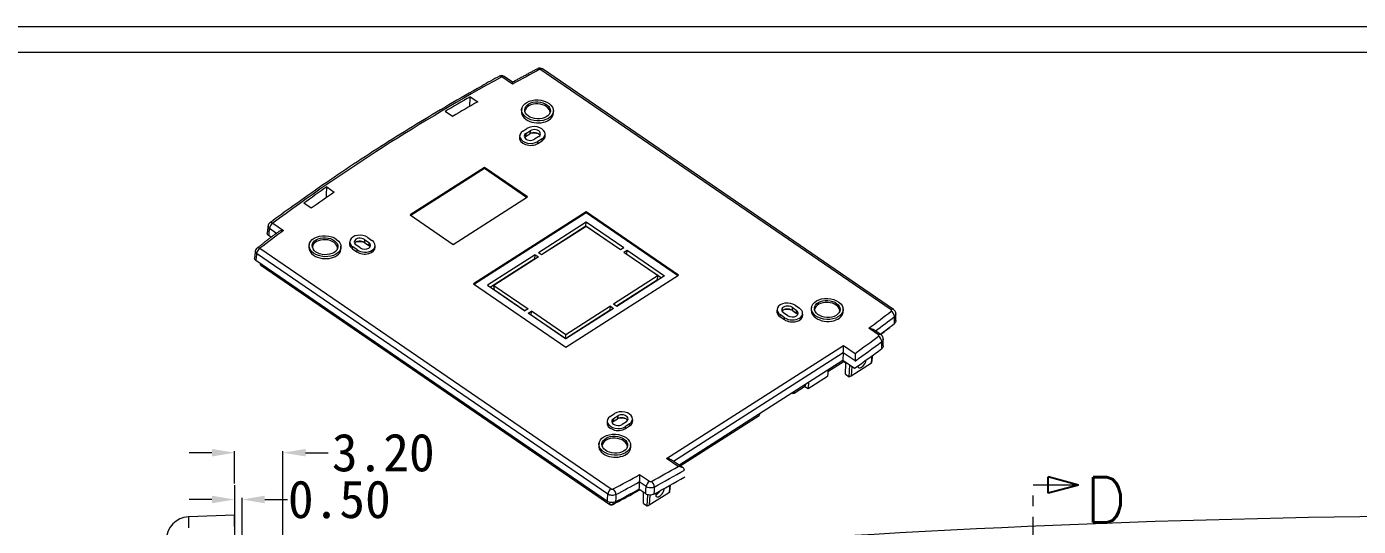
# Model space of a CAD drawing. Extents: x 28 to 864, y 245 to 592.
# Drawn here: x 688 to 776.2, y 558.8 to 591.8 of the extents above; entities that cross this region are included whole.
import ezdxf

# ---------------------------------------------------------------- set-up
doc = ezdxf.new("R2010")
doc.units = 0
doc.header["$MEASUREMENT"] = 0
doc.linetypes.add('PHANTOM', pattern=[2.5, 1.25, -0.25, 0.25, -0.25, 0.25, -0.25])
for name, color, linetype in [('10', 7, 'Continuous'), ('20', 7, 'Continuous'), ('TOP', 7, 'Continuous')]:
    doc.layers.add(name, color=color, linetype=linetype)
doc.styles.add('blockfont', font='simplex.shx', dxfattribs={"bigfont": 'bigfont'})
doc.dimstyles.new('2', dxfattribs={"dimtxt": 2.5, "dimasz": 1.5, "dimexe": 0.1, "dimexo": 0.1, "dimgap": 0.1, "dimtad": 0, "dimzin": 0, "dimdsep": 46, "dimtxsty": 'Standard', "dimcen": 0, "dimclrd": 4, "dimclre": 4, "dimclrt": 3, "dimadec": 1, "dimazin": 0, "dimtfac": 1, "dimtofl": 0, "dimtmove": 0, "dimatfit": 3, "dimfxl": 0.18, "dimtolj": 1, "dimtzin": 0, "dimlwd": 9, "dimlwe": 9, "dimarcsym": 0})

# ---------------------------------------------------------------- blocks, each defined once
blk = doc.blocks.new('ASSORTED_DRAFT7')
at = {"color": 13}
for p, q in [((709.585, 253.711, 709.585), (707.585, 254.247)), ((707.585, 253.175), (707.585, 254.247)), ((709.585, 253.711, 709.585), (707.585, 253.175))]:
    blk.add_line(p, q, dxfattribs=at)
blk = doc.blocks.new('*D119')
at = {"color": 4, "linetype": 'Continuous', "lineweight": 9}
for p, q in [((701.788, 561.409), (701.788, 560.453)), ((700.288, 560.553), (698.788, 560.553)), ((702.288, 557.506), (702.288, 560.653)), ((703.788, 560.553), (705.288, 560.553))]:
    blk.add_line(p, q, dxfattribs=at)
for points in [[(700.288, 560.803), (700.288, 560.303), (701.788, 560.553)], [(703.788, 560.803), (703.788, 560.303), (702.288, 560.553)]]:
    blk.add_solid(points, dxfattribs=at)
at = {"layer": 'Defpoints', "color": 0, "linetype": 'Continuous', "lineweight": 9}
for p in [(701.788, 561.509), (702.288, 560.553), (702.288, 557.406)]:
    blk.add_point(p, dxfattribs=at)
at = {"color": 3, "linetype": 'Continuous', "lineweight": 9, "insert": (708.722, 560.553), "char_height": 2.5, "attachment_point": 5}
blk.add_mtext('\\A1;0.50', dxfattribs=at)
blk = doc.blocks.new('*D120')
at = {"color": 4, "linetype": 'Continuous', "lineweight": 9}
for p, q in [((700.288, 563.646), (698.788, 563.646)), ((701.788, 561.609), (701.788, 563.746)), ((704.988, 556.241), (704.988, 563.746)), ((706.488, 563.646), (707.988, 563.646))]:
    blk.add_line(p, q, dxfattribs=at)
for points in [[(700.288, 563.896), (700.288, 563.396), (701.788, 563.646)], [(706.488, 563.896), (706.488, 563.396), (704.988, 563.646)]]:
    blk.add_solid(points, dxfattribs=at)
at = {"layer": 'Defpoints', "color": 0, "linetype": 'Continuous', "lineweight": 9}
for p in [(704.988, 563.646), (701.788, 561.509), (704.988, 556.141)]:
    blk.add_point(p, dxfattribs=at)
at = {"color": 3, "linetype": 'Continuous', "lineweight": 9, "insert": (711.63, 563.646), "char_height": 2.5, "attachment_point": 5}
blk.add_mtext('\\A1;3.20', dxfattribs=at)
blk = doc.blocks.new('*D126')
at = {"color": 4, "linetype": 'Continuous', "lineweight": 9}
for p, q in [((708.388, 381.44), (710.436, 381.511)), ((701.788, 374.163), (701.788, 372.556))]:
    blk.add_line(p, q, dxfattribs=at)
for start, end in [(348.63045, 351.93905), (280.06095, 283.36955)]:
    blk.add_arc((701.788, 381.209), 8.553, start, end, dxfattribs=at)
for points in [[(710.007, 380.023), (710.507, 379.996), (710.336, 381.508)], [(703.304, 372.538), (703.261, 373.036), (701.788, 372.656)]]:
    blk.add_solid(points, dxfattribs=at)
at = {"layer": 'Defpoints', "color": 0, "linetype": 'Continuous', "lineweight": 9}
for p in [(701.788, 561.509), (704.288, 381.296), (708.288, 381.436), (701.788, 374.263), (706.151, 373.852)]:
    blk.add_point(p, dxfattribs=at)
at = {"color": 3, "linetype": 'Continuous', "lineweight": 9, "insert": (707.941, 375.267), "char_height": 2.5, "attachment_point": 5, "rotation": 46}
blk.add_mtext('\\A1;92.0°', dxfattribs=at)

msp = doc.modelspace()

# ---------------------------------------------------------------- linework, layer by layer
at = {"color": 7, "linetype": 'Continuous', "lineweight": 9}
for p, q in [((510.898, 591.82), (864.276, 591.82)), ((512.581, 590.138), (862.593, 590.138))]:
    msp.add_line(p, q, dxfattribs=at)
at = {"layer": '10', "color": 1, "linetype": 'PHANTOM', "lineweight": 9, "ltscale": 10}
msp.add_line((701.788, 561.509), (701.788, 374.263), dxfattribs=at)
at = {"layer": '20', "color": 7, "linetype": 'Continuous', "lineweight": 9}
for p, q in [((745.236, 573.093), (722, 589.002)), ((745.394, 573.115), (722.158, 589.025)), ((720.178, 588.017), (719.466, 588.505)), ((720.186, 588.143), (719.624, 588.527)), ((717.385, 587.187), (717.877, 586.85)), ((716.217, 585.883), (715.725, 586.22)), ((720.793, 586.391), (720.773, 586.272)), ((722.891, 586.16), (722.884, 586.28)), ((720.659, 584.637), (720.639, 584.519)), ((720.857, 584.905), (721.138, 585.085)), ((721.07, 584.759), (721.049, 584.561)), ((721.049, 584.561), (721.33, 584.74)), ((721.07, 584.759), (721.351, 584.939)), ((721.351, 584.939), (721.33, 584.74)), ((721.92, 584.55), (721.638, 584.37)), ((722.133, 584.404), (721.851, 584.225)), ((721.855, 584.098), (722.136, 584.277)), ((722.136, 584.277), (722.133, 584.404)), ((722.342, 584.623), (722.334, 584.743)), ((721.855, 584.098), (721.851, 584.225)), ((718.325, 582.514), (713.405, 579.371)), ((718.325, 582.514), (718.321, 582.439)), ((721.166, 580.569), (718.325, 582.514)), ((718.321, 582.439), (713.459, 579.334)), ((721.107, 580.532), (718.321, 582.439)), ((707.895, 581.219), (708.387, 580.882)), ((706.868, 579.818), (706.376, 580.155)), ((716.245, 577.426), (721.166, 580.569)), ((713.405, 579.371), (716.245, 577.426)), ((725.059, 579.578), (717.607, 574.819)), ((725.055, 579.503), (717.662, 574.782)), ((725.059, 579.578), (725.055, 579.503)), ((731.107, 575.359), (725.055, 579.503)), ((731.166, 575.397), (725.059, 579.578)), ((704.562, 578.15), (704.09, 578.474)), ((704.312, 578.825), (705.024, 578.338)), ((725.059, 578.896), (721.896, 576.875)), ((725.043, 578.628), (722.09, 576.742)), ((725.062, 578.615), (722.109, 576.729)), ((725.043, 578.628), (725.059, 578.896)), ((727.335, 577.06), (725.043, 578.628)), ((727.545, 577.194), (725.059, 578.896)), ((727.334, 577.059), (725.062, 578.615)), ((704.218, 577.892), (704.037, 578.016)), ((706.734, 577.411), (706.714, 577.292)), ((708.832, 577.18), (708.825, 577.3)), ((709.411, 577.64), (709.39, 577.522)), ((709.597, 577.128), (709.614, 577.254)), ((709.898, 577.059), (709.614, 577.254)), ((710.109, 577.194), (709.824, 577.388)), ((710.387, 577.748), (710.386, 577.548)), ((710.386, 577.548), (710.67, 577.354)), ((710.387, 577.748), (710.671, 577.553)), ((710.598, 577.882), (710.882, 577.688)), ((710.671, 577.553), (710.67, 577.354)), ((711.096, 577.252), (711.089, 577.372)), ((726.46, 560.43), (703.197, 576.359)), ((726.486, 560.906), (703.25, 576.816)), ((703.472, 577.168), (726.708, 561.258)), ((709.597, 577.128), (709.881, 576.933)), ((709.881, 576.933), (709.898, 577.059)), ((721.685, 576.74), (718.522, 574.72)), ((721.669, 576.473), (718.716, 574.587)), ((721.898, 576.595), (718.946, 574.709)), ((721.669, 576.473), (721.685, 576.74)), ((721.669, 576.473), (721.688, 576.46)), ((721.685, 576.74), (721.898, 576.595)), ((722.109, 576.729), (721.896, 576.875)), ((727.545, 577.194), (727.334, 577.059)), ((727.547, 576.913), (727.758, 577.048)), ((727.547, 576.913), (729.819, 575.357)), ((727.741, 576.78), (727.742, 576.781)), ((727.742, 576.781), (727.758, 577.048)), ((727.742, 576.781), (730.033, 575.212)), ((727.758, 577.048), (730.243, 575.346)), ((703.518, 576.056), (726.627, 560.233)), ((717.607, 574.819), (723.715, 570.637)), ((718.522, 574.72), (721.007, 573.018)), ((718.946, 574.709), (721.218, 573.153)), ((718.979, 574.408), (718.946, 574.709)), ((723.715, 570.637), (731.166, 575.397)), ((729.819, 575.357), (726.867, 573.471)), ((729.754, 575.059), (727.061, 573.339)), ((730.243, 575.346), (727.08, 573.326)), ((729.754, 575.059), (729.819, 575.357)), ((718.979, 574.408), (721.008, 573.019)), ((721.218, 573.153), (721.007, 573.018)), ((721.22, 572.872), (721.431, 573.007)), ((723.706, 571.17), (721.22, 572.872)), ((721.415, 572.74), (721.431, 573.007)), ((723.704, 571.451), (721.431, 573.007)), ((726.64, 573.07), (723.688, 571.184)), ((726.656, 573.337), (723.704, 571.451)), ((726.869, 573.191), (723.706, 571.17)), ((726.64, 573.07), (726.656, 573.337)), ((726.64, 573.07), (726.659, 573.057)), ((726.656, 573.337), (726.869, 573.191)), ((727.08, 573.326), (726.867, 573.471)), ((737.701, 573.155), (737.681, 573.036)), ((738.399, 572.708), (738.115, 572.903)), ((738.677, 573.262), (738.961, 573.067)), ((738.677, 573.262), (738.677, 573.063)), ((738.677, 573.063), (738.961, 572.868)), ((738.888, 573.396), (739.172, 573.202)), ((738.961, 573.067), (738.961, 572.868)), ((739.387, 572.766), (739.379, 572.886)), ((739.967, 573.262), (739.946, 573.144)), ((742.065, 573.032), (742.058, 573.152)), ((723.688, 571.184), (721.415, 572.74)), ((721.415, 572.739), (721.415, 572.74)), ((737.888, 572.642), (737.904, 572.768)), ((737.888, 572.642), (738.172, 572.447)), ((738.188, 572.573), (737.904, 572.768)), ((738.172, 572.447), (738.188, 572.573)), ((723.688, 571.184), (723.704, 571.451)), ((744.395, 571.436), (743.749, 571.878)), ((744.552, 571.458), (744.057, 571.798)), ((730.366, 563.262), (742.08, 570.744)), ((742.071, 570.251), (730.834, 563.073)), ((742.071, 570.251), (742.047, 569.759)), ((742.852, 569.716), (742.071, 570.251)), ((742.08, 570.744), (742.85, 570.217)), ((731.193, 562.827), (742.047, 569.759)), ((741.051, 569.014), (742.13, 569.702)), ((742.047, 569.759), (742.822, 569.229)), ((742.227, 569.571), (742.081, 569.671)), ((742.212, 568.837), (742.227, 569.571)), ((742.456, 568.67), (742.5, 569.449)), ((742.601, 568.738), (743.934, 569.589)), ((742.636, 569.356), (742.601, 568.738)), ((743.934, 569.589), (743.991, 570.072)), ((743.96, 569.611), (744.017, 570.091)), ((739.745, 567.883), (741.025, 568.7)), ((741.061, 569.13), (741.025, 568.7)), ((742.212, 568.837), (742.456, 568.67)), ((742.456, 568.67), (742.456, 568.67)), ((738.737, 567.559), (738.672, 567.604)), ((738.737, 567.559), (738.814, 567.584)), ((738.814, 567.584), (739.578, 568.073)), ((738.814, 567.584), (738.822, 567.699)), ((739.521, 568.036), (739.745, 567.883)), ((739.578, 568.073), (739.585, 568.186)), ((739.768, 568.303), (739.745, 567.883)), ((726.455, 565.784), (726.435, 565.665)), ((726.653, 566.052), (726.934, 566.231)), ((726.866, 565.906), (726.845, 565.707)), ((726.845, 565.707), (727.126, 565.887)), ((726.866, 565.906), (727.148, 566.085)), ((727.148, 566.085), (727.126, 565.887)), ((728.138, 565.77), (728.13, 565.89)), ((731.276, 562.77), (736.508, 566.112)), ((736.516, 566.226), (736.508, 566.112)), ((727.716, 565.696), (727.434, 565.517)), ((727.929, 565.55), (727.647, 565.371)), ((727.651, 565.244), (727.647, 565.371)), ((727.651, 565.244), (727.932, 565.424)), ((727.932, 565.424), (727.929, 565.55)), ((725.908, 564.282), (725.887, 564.164)), ((728.006, 564.052), (727.999, 564.172)), ((731.136, 562.735), (730.366, 563.262)), ((731.464, 562.641), (730.688, 563.173)), ((729.018, 561.405), (728.571, 561.711)), ((728.595, 562.199), (729.241, 561.757)), ((730.563, 561.048), (730.617, 561.502)), ((730.59, 561.071), (730.643, 561.516)), ((728.31, 561.03), (728.607, 561.193)), ((728.31, 561.03), (728.315, 561.109)), ((728.993, 560.928), (728.546, 561.235)), ((728.841, 560.297), (728.856, 561.022)), ((729.086, 560.13), (729.127, 560.869)), ((729.231, 560.197), (730.563, 561.048)), ((729.267, 560.846), (729.231, 560.197)), ((728.841, 560.297), (729.086, 560.13)), ((729.086, 560.13), (729.086, 560.13)), ((701.788, 559.509), (698.736, 559.403)), ((698.736, 559.403), (698.736, 558.671)), ((701.788, 558.778), (701.788, 559.509))]:
    msp.add_line(p, q, dxfattribs=at)
at = {"layer": '20', "color": 1, "linetype": 'PHANTOM', "lineweight": 9, "ltscale": 2.80787}
msp.add_line((754.624, 541.854), (754.624, 561.509), dxfattribs=at)
at = {"layer": '20', "color": 1, "linetype": 'Continuous', "lineweight": 9}
msp.add_line((757.624, 561.509), (754.624, 561.509), dxfattribs=at)
at = {"layer": '20', "color": 7, "linetype": 'Continuous', "lineweight": 9}
for centre, radius, start, end in [((721.988, 588.778), 0.3, 55.59994, 117.99869), ((719.454, 588.28), 0.3, 55.59994, 118.83343), ((704.3, 578.6), 0.3, 126.52049, 173.36062), ((703.46, 576.943), 0.3, 127.46801, 173.39116), ((698.788, 557.904), 1.5, 92, 180), ((788.084, -206.366), 765.875, 85.948847, 94.051153)]:
    msp.add_arc(centre, radius, start, end, dxfattribs=at)
for centre, major_axis, ratio, start_param, end_param in [((820.166, 509.526), (-151.643, 8.008), 0.660652, 5.450851, 5.466706), ((721.988, 588.778), (0.141, -0.265), 0.50533, 2.269628, 3.141077), ((721.988, 588.778), (-0.169, -0.248), 0.50919, 3.14161, 4.016706), ((820.166, 509.526), (-152.641, 8.061), 0.660652, 5.467171, 5.608323), ((719.454, 588.28), (0.145, -0.263), 0.514322, 2.2622, 3.141067), ((719.454, 588.28), (-0.169, -0.248), 0.50919, 3.14161, 4.016706), ((820.166, 509.526), (152.474, -8.052), 0.660652, 2.344846, 2.359671), ((820.166, 509.526), (-151.783, 8.015), 0.660652, 5.486205, 5.501097), ((721.829, 586.162), (1.063, -0.056), 0.660652, 3.06443, 3.966951), ((721.829, 586.162), (0.835, -0.044), 0.660652, 0.031125, 3.110474), ((721.829, 586.162), (1.063, -0.056), 0.660652, 3.966951, 6.283185), ((721.829, 586.162), (1.063, -0.056), 0.660652, 0, 0.077168), ((721.635, 584.745), (0.699, -0.037), 0.660652, 5.537747, 8.67934), ((721.348, 584.445), (-0.713, 0.038), 0.660652, 6.20612, 8.67934), ((721.354, 584.565), (0.699, -0.037), 0.660652, 2.396154, 5.537747), ((721.354, 584.565), (0.399, -0.021), 0.660652, 2.396154, 5.537747), ((721.343, 584.359), (0.414, -0.022), 0.660652, 2.396154, 2.706484), ((721.625, 584.539), (0.414, -0.022), 0.660652, 6.718348, 8.67934), ((721.635, 584.745), (0.399, -0.021), 0.660652, 5.537747, 8.67934), ((721.609, 584.25), (-0.799, 0.042), 0.660652, 4.369565, 5.055169), ((721.629, 584.625), (-0.713, 0.038), 0.660652, 2.396154, 3.218711), ((820.166, 509.526), (152.474, -8.052), 0.660652, 2.432638, 2.447463), ((820.166, 509.526), (-151.783, 8.015), 0.660652, 5.574397, 5.58929), ((820.166, 509.526), (-151.643, 8.008), 0.660652, 5.608789, 5.624643), ((704.3, 578.6), (0.298, -0.035), 0.65721, 3.141605, 4.007983), ((704.3, 578.6), (0.169, 0.248), 0.50919, 0.875113, 2.411003), ((704.3, 578.6), (0.179, -0.241), 0.586136, 2.188164, 3.141591), ((703.46, 576.943), (0.182, -0.238), 0.593712, 2.178408, 3.141581), ((707.77, 577.182), (-1.063, 0.056), 0.660652, 0, 0.825358), ((707.77, 577.182), (-1.063, 0.056), 0.660652, 6.206121, 6.283185), ((707.77, 577.182), (-0.835, 0.044), 0.660652, 3.172619, 6.252165), ((710.106, 577.568), (0.699, -0.037), 0.660652, 0.825358, 3.966951), ((710.099, 577.448), (-0.713, 0.038), 0.660652, 6.206071, 7.108543), ((710.106, 577.568), (0.399, -0.021), 0.660652, 0.825358, 3.966951), ((710.095, 577.362), (0.414, -0.022), 0.660652, 0.825358, 2.706437), ((710.08, 577.073), (-0.799, 0.042), 0.660652, 4.369615, 5.055219), ((710.383, 577.254), (-0.713, 0.038), 0.660652, 0.825358, 3.218664), ((710.39, 577.374), (0.699, -0.037), 0.660652, 3.966951, 7.108543), ((710.39, 577.374), (0.399, -0.021), 0.660652, 3.966951, 7.108543), ((710.379, 577.168), (0.414, -0.022), 0.660652, 6.718297, 7.108543), ((703.46, 576.943), (0.298, -0.035), 0.656952, 3.141592, 4.007632), ((703.46, 576.943), (0.169, 0.248), 0.50919, 0.875113, 2.411003), ((707.77, 577.182), (-1.063, 0.056), 0.660652, 0.825358, 3.218663), ((738.396, 573.082), (0.699, -0.037), 0.660652, 0.825358, 3.966951), ((738.39, 572.962), (-0.713, 0.038), 0.660652, 6.206071, 7.108543), ((738.396, 573.082), (0.399, -0.021), 0.660652, 0.825358, 3.966951), ((738.385, 572.877), (0.414, -0.022), 0.660652, 0.825358, 2.706437), ((738.37, 572.587), (-0.799, 0.042), 0.660652, 4.369615, 5.055219), ((738.68, 572.888), (0.699, -0.037), 0.660652, 3.966951, 7.108543), ((738.68, 572.888), (0.399, -0.021), 0.660652, 3.966951, 7.108543), ((738.669, 572.682), (0.414, -0.022), 0.660652, 6.718297, 7.108543), ((741.003, 573.034), (-1.063, 0.056), 0.660652, 0, 0.825358), ((741.003, 573.034), (-1.063, 0.056), 0.660652, 6.206121, 6.283185), ((741.003, 573.034), (-0.835, 0.044), 0.660652, 3.172619, 6.252165), ((741.003, 573.034), (-1.063, 0.056), 0.660652, 0.825358, 3.218663), ((628.607, 640.69), (-151.643, 8.008), 0.660652, 2.467196, 2.482447), ((745.224, 572.868), (-0.169, -0.248), 0.50919, 3.142015, 4.016706), ((745.231, 572.778), (-0.182, 0.238), 0.593434, 3.784477, 5.320366), ((738.674, 572.768), (-0.713, 0.038), 0.660652, 0.825358, 3.218664), ((628.595, 640.473), (151.942, -8.024), 0.660652, 5.611166, 5.624039), ((628.571, 640.015), (151.963, -8.025), 0.660652, 5.614515, 5.624168), ((628.551, 639.64), (-151.635, 8.008), 0.660652, 2.475846, 2.482159), ((628.607, 640.69), (-152.641, 8.061), 0.660652, 2.45069, 2.466121), ((744.383, 571.211), (-0.169, -0.248), 0.50919, 3.141943, 4.016706), ((744.388, 571.121), (-0.178, 0.241), 0.58585, 3.794227, 5.330116), ((742.068, 570.519), (0.006, 0.36), 0.029514, 3.870116, 5.388552), ((628.571, 640.015), (152.962, -8.078), 0.660652, 5.589999, 5.607844), ((628.595, 640.473), (152.941, -8.077), 0.660652, 5.590215, 5.607713), ((743.306, 569.603), (-0.234, -0.324), 0.485884, 5.778629, 7.170551), ((743.306, 569.603), (-0.234, -0.324), 0.485884, 0.887366, 2.444811), ((743.854, 569.562), (-0.106, -0.05), 0.126489, 2.360904, 3.062533), ((742.526, 568.715), (-0.103, -0.049), 0.135958, 0.754188, 2.323767), ((727.15, 565.711), (0.699, -0.037), 0.660652, 2.396154, 5.537747), ((727.15, 565.711), (0.399, -0.021), 0.660652, 2.396154, 5.537747), ((727.432, 565.891), (0.699, -0.037), 0.660652, 5.537747, 8.67934), ((727.421, 565.685), (0.414, -0.022), 0.660652, 6.718348, 8.67934), ((727.432, 565.891), (0.399, -0.021), 0.660652, 5.537747, 8.67934), ((727.405, 565.396), (-0.799, 0.042), 0.660652, 4.369565, 5.055169), ((727.425, 565.771), (-0.713, 0.038), 0.660652, 2.396154, 3.218711), ((727.144, 565.591), (-0.713, 0.038), 0.660652, 6.20612, 8.67934), ((727.14, 565.506), (0.414, -0.022), 0.660652, 2.396154, 2.706484), ((726.944, 564.054), (1.063, -0.056), 0.660652, 3.06443, 3.966951), ((726.944, 564.054), (0.835, -0.044), 0.660652, 0.031125, 3.110474), ((726.944, 564.054), (1.063, -0.056), 0.660652, 3.966951, 6.283185), ((726.944, 564.054), (1.063, -0.056), 0.660652, 0, 0.077168), ((730.355, 563.037), (-0.424, 0.007), 0.530728, 3.817774, 4.692869), ((628.607, 640.69), (-152.641, 8.061), 0.660652, 2.326188, 2.341619), ((628.595, 640.473), (152.941, -8.077), 0.660652, 5.467781, 5.485279), ((628.607, 640.69), (-151.643, 8.008), 0.660652, 2.309862, 2.325113), ((628.595, 640.473), (151.942, -8.024), 0.660652, 5.451455, 5.46487), ((729.229, 561.532), (0.169, 0.248), 0.50919, 0.875113, 2.411003), ((729.365, 561.525), (-0.145, 0.263), 0.514655, 3.867621, 5.403511), ((628.571, 640.015), (152.962, -8.078), 0.660652, 5.467651, 5.485495), ((726.696, 561.033), (0.169, 0.248), 0.50919, 0.875113, 2.411003), ((628.551, 639.64), (-151.635, 8.008), 0.660652, 2.31015, 2.323147), ((726.831, 561.026), (-0.141, 0.265), 0.505665, 3.87506, 5.410949), ((628.571, 640.015), (151.963, -8.025), 0.660652, 5.451326, 5.46474), ((729.936, 561.063), (-0.234, -0.324), 0.485884, 5.303857, 7.170551), ((729.745, 561.193), (0.226, 0.33), 0.50919, 3.74162, 4.85119), ((729.936, 561.063), (-0.234, -0.324), 0.485884, 0.887366, 2.586082), ((730.483, 561.022), (-0.106, -0.05), 0.126489, 2.360904, 3.062533), ((729.156, 560.174), (-0.103, -0.049), 0.135958, 0.754188, 2.323767)]:
    msp.add_ellipse(centre, major_axis=major_axis, ratio=ratio, start_param=start_param, end_param=end_param, dxfattribs=at)
for centre, major_axis in [((721.836, 586.282), (1.049, -0.055)), ((721.836, 586.282), (0.849, -0.045)), ((707.777, 577.302), (-1.049, 0.055)), ((707.777, 577.302), (-0.849, 0.045)), ((741.009, 573.154), (-1.049, 0.055)), ((741.009, 573.154), (-0.849, 0.045)), ((726.95, 564.174), (1.049, -0.055)), ((726.95, 564.174), (0.849, -0.045))]:
    msp.add_ellipse(centre, major_axis=major_axis, ratio=0.660652, dxfattribs=at)
for points, degree in [([(721.848, 589.042), (721.009, 588.597), (720.182, 588.143)], 2), ([(704.687, 578.244), (703.976, 577.717), (703.278, 577.181)], 2), ([(704.003, 578.635), (703.95, 578.174)], 1), ([(703.164, 576.977), (703.11, 576.516)], 1), ([(703.478, 576.166), (703.477, 576.123)], 1), ([(703.478, 576.123), (703.478, 576.099), (703.492, 576.074), (703.518, 576.056)], 3), ([(703.52, 576.137), (703.519, 576.11), (703.519, 576.083), (703.518, 576.056)], 3), ([(745.554, 572.823), (745.554, 572.761), (745.522, 572.7), (745.461, 572.652)], 3), ([(745.557, 572.364), (745.552, 572.824)], 1), ([(745.466, 572.195), (745.465, 572.347), (745.463, 572.5), (745.461, 572.652)], 3), ([(745.558, 572.364), (745.559, 572.302), (745.527, 572.241), (745.466, 572.195)], 3), ([(744.712, 571.167), (744.713, 571.104), (744.679, 571.041), (744.616, 570.993)], 3), ([(744.717, 570.706), (744.712, 571.167)], 1), ([(744.621, 570.535), (744.619, 570.687), (744.617, 570.84), (744.616, 570.993)], 3), ([(744.717, 570.706), (744.718, 570.643), (744.684, 570.581), (744.621, 570.535)], 3), ([(742.852, 569.712), (742.852, 569.713), (742.852, 569.715), (742.852, 569.716)], 3), ([(731.56, 562.503), (731.56, 562.502), (731.56, 562.5), (731.56, 562.499)], 3), ([(728.571, 561.711), (728.562, 561.552), (728.554, 561.393), (728.546, 561.235)], 3), ([(726.627, 560.233), (726.629, 560.275), (726.631, 560.317), (726.633, 560.359)], 3), ([(726.661, 560.215), (726.703, 560.199)], 1), ([(726.737, 560.197), (726.781, 560.209)], 1), ([(726.823, 560.352), (726.82, 560.309), (726.818, 560.266), (726.816, 560.223)], 3)]:
    msp.add_open_spline(points, degree=degree, dxfattribs=at)
for points, degree, knots in [([(719.31, 588.543), (718.92, 588.328), (717.796, 587.702), (715.959, 586.648), (713.817, 585.367), (711.715, 584.058), (709.653, 582.721), (707.632, 581.357), (705.789, 580.063), (704.63, 579.218), (704.122, 578.842)], 3, [0, 0, 0, 0, 0.07194, 0.20858, 0.345221, 0.481861, 0.618501, 0.75514, 0.891778, 1, 1, 1, 1]), ([(720.178, 588.017), (720.181, 588.077), (720.183, 588.122), (720.184, 588.138), (720.185, 588.147), (720.181, 588.141)], 3, [0, 0, 0, 0, 0.812134, 0.812134, 1, 1, 1, 1]), ([(717.352, 586.544), (717.356, 586.625), (717.36, 586.705), (717.365, 586.786), (717.371, 586.92), (717.378, 587.053), (717.385, 587.187)], 3, [0, 0, 0, 0, 0.376669, 0.376669, 0.376669, 1, 1, 1, 1]), ([(707.862, 580.514), (707.867, 580.615), (707.871, 580.716), (707.876, 580.817), (707.882, 580.951), (707.889, 581.085), (707.895, 581.219)], 3, [0, 0, 0, 0, 0.429428, 0.429428, 0.429428, 1, 1, 1, 1]), ([(704.037, 578.016), (704.013, 578.032), (703.993, 578.052), (703.978, 578.072), (703.964, 578.092), (703.954, 578.115), (703.95, 578.137), (703.948, 578.149), (703.947, 578.162), (703.949, 578.174)], 3, [0, 0, 0, 0, 0.390074, 0.390074, 0.390074, 0.780166, 0.780166, 0.780166, 1, 1, 1, 1]), ([(704.09, 578.474), (704.085, 578.431), (704.08, 578.389), (704.075, 578.347), (704.063, 578.236), (704.05, 578.126), (704.037, 578.016)], 3, [0, 0, 0, 0, 0.277681, 0.277681, 0.277681, 1, 1, 1, 1]), ([(705.024, 578.338), (704.933, 578.338), (704.84, 578.322), (704.733, 578.275), (704.708, 578.261), (704.687, 578.244)], 3, [0, 0, 0, 0, 0.753845, 0.753845, 1, 1, 1, 1]), ([(703.197, 576.359), (703.173, 576.375), (703.153, 576.394), (703.138, 576.414), (703.124, 576.435), (703.114, 576.457), (703.11, 576.479), (703.108, 576.491), (703.107, 576.504), (703.109, 576.516)], 3, [0, 0, 0, 0, 0.391315, 0.391315, 0.391315, 0.782646, 0.782646, 0.782646, 1, 1, 1, 1]), ([(703.25, 576.816), (703.245, 576.774), (703.24, 576.732), (703.235, 576.689), (703.222, 576.579), (703.21, 576.469), (703.197, 576.359)], 3, [0, 0, 0, 0, 0.277205, 0.277205, 0.277205, 1, 1, 1, 1]), ([(745.241, 573.002), (745.245, 573.005), (745.248, 573.008), (745.251, 573.011), (745.256, 573.016), (745.261, 573.023), (745.263, 573.03), (745.266, 573.037), (745.266, 573.045), (745.265, 573.052), (745.264, 573.06), (745.26, 573.067), (745.256, 573.074), (745.251, 573.081), (745.244, 573.087), (745.236, 573.093)], 3, [0, 0, 0, 0, 0.090384, 0.090384, 0.090384, 0.317692, 0.317692, 0.317692, 0.545043, 0.545043, 0.545043, 0.772526, 0.772526, 0.772526, 1, 1, 1, 1]), ([(745.547, 572.823), (745.55, 572.848), (745.549, 572.912), (745.504, 573.008), (745.445, 573.08), (745.403, 573.107), (745.392, 573.113)], 3, [0, 0, 0, 0, 0.211846, 0.560818, 0.894145, 1, 1, 1, 1]), ([(743.749, 571.878), (743.84, 571.878), (743.932, 571.861), (744.026, 571.817), (744.042, 571.807), (744.058, 571.797)], 3, [0, 0, 0, 0, 0.81429, 0.81429, 1, 1, 1, 1]), ([(744.399, 571.345), (744.403, 571.348), (744.407, 571.351), (744.41, 571.354), (744.415, 571.36), (744.419, 571.366), (744.422, 571.374), (744.424, 571.381), (744.425, 571.388), (744.424, 571.396), (744.422, 571.403), (744.419, 571.41), (744.414, 571.417), (744.409, 571.424), (744.403, 571.43), (744.395, 571.436)], 3, [0, 0, 0, 0, 0.100242, 0.100242, 0.100242, 0.325081, 0.325081, 0.325081, 0.549967, 0.549967, 0.549967, 0.774988, 0.774988, 0.774988, 1, 1, 1, 1]), ([(744.705, 571.167), (744.708, 571.19), (744.709, 571.253), (744.665, 571.348), (744.606, 571.421), (744.562, 571.449), (744.55, 571.456)], 3, [0, 0, 0, 0, 0.196992, 0.547901, 0.881467, 1, 1, 1, 1]), ([(742.85, 570.217), (742.85, 570.21), (742.85, 570.201), (742.851, 570.185), (742.851, 570.176), (742.852, 570.15), (742.853, 570.131), (742.854, 570.074), (742.855, 570.032), (742.856, 569.965), (742.856, 569.942), (742.856, 569.908), (742.856, 569.896), (742.856, 569.872), (742.856, 569.86), (742.855, 569.837), (742.855, 569.825), (742.855, 569.802), (742.855, 569.79), (742.854, 569.756), (742.853, 569.735), (742.852, 569.716)], 3, [0, 0, 0, 0, 0.0625, 0.0625, 0.125, 0.125, 0.25, 0.25, 0.5, 0.5, 0.625, 0.625, 0.6875, 0.6875, 0.75, 0.75, 0.8125, 0.8125, 0.875, 0.875, 1, 1, 1, 1]), ([(731.56, 562.503), (731.556, 562.575), (731.487, 562.636), (731.324, 562.712), (731.23, 562.731), (731.136, 562.735)], 3, [0, 0, 0, 0, 0.5, 0.5, 1, 1, 1, 1]), ([(728.595, 562.199), (728.595, 562.191), (728.594, 562.183), (728.593, 562.167), (728.593, 562.159), (728.592, 562.133), (728.591, 562.115), (728.589, 562.077), (728.588, 562.057), (728.586, 562.017), (728.585, 561.995), (728.583, 561.951), (728.582, 561.929), (728.58, 561.884), (728.578, 561.86), (728.577, 561.826), (728.576, 561.815), (728.575, 561.793), (728.574, 561.781), (728.573, 561.749), (728.572, 561.73), (728.571, 561.711)], 3, [0, 0, 0, 0, 0.0625, 0.0625, 0.125, 0.125, 0.25, 0.25, 0.375, 0.375, 0.5, 0.5, 0.625, 0.625, 0.75, 0.75, 0.8125, 0.8125, 0.875, 0.875, 1, 1, 1, 1]), ([(728.993, 560.928), (728.999, 561.042), (729.005, 561.156), (729.011, 561.27), (729.014, 561.315), (729.016, 561.36), (729.018, 561.405)], 3, [0, 0, 0, 0, 0.717372, 0.717372, 0.717372, 1, 1, 1, 1]), ([(729.563, 561.378), (729.487, 561.338), (729.388, 561.319), (729.188, 561.328), (729.09, 561.358), (729.018, 561.405)], 3, [0, 0, 0, 0, 0.5, 0.5, 1, 1, 1, 1]), ([(729.241, 561.757), (729.25, 561.75), (729.26, 561.745), (729.277, 561.74), (729.283, 561.739), (729.296, 561.736), (729.302, 561.736), (729.314, 561.735), (729.321, 561.735), (729.333, 561.736), (729.339, 561.737), (729.351, 561.739), (729.356, 561.741), (729.367, 561.745), (729.372, 561.747), (729.377, 561.75)], 3, [0, 0, 0, 0, 0.25, 0.25, 0.375, 0.375, 0.5, 0.5, 0.625, 0.625, 0.75, 0.75, 0.875, 0.875, 1, 1, 1, 1]), ([(729.563, 561.378), (729.556, 561.245), (729.549, 561.113), (729.542, 560.98), (729.541, 560.954), (729.539, 560.927), (729.538, 560.901)], 3, [0, 0, 0, 0, 0.834697, 0.834697, 0.834697, 1, 1, 1, 1]), ([(726.46, 560.43), (726.466, 560.544), (726.472, 560.658), (726.479, 560.772), (726.481, 560.817), (726.483, 560.862), (726.486, 560.906)], 3, [0, 0, 0, 0, 0.718008, 0.718008, 0.718008, 1, 1, 1, 1]), ([(727.025, 560.877), (726.949, 560.838), (726.85, 560.82), (726.653, 560.83), (726.557, 560.86), (726.486, 560.906)], 3, [0, 0, 0, 0, 0.5, 0.5, 1, 1, 1, 1]), ([(726.708, 561.258), (726.717, 561.252), (726.727, 561.247), (726.744, 561.242), (726.75, 561.24), (726.762, 561.238), (726.768, 561.237), (726.781, 561.237), (726.787, 561.237), (726.799, 561.238), (726.805, 561.238), (726.823, 561.242), (726.833, 561.246), (726.843, 561.251)], 3, [0, 0, 0, 0, 0.25, 0.25, 0.375, 0.375, 0.5, 0.5, 0.625, 0.625, 0.75, 0.75, 1, 1, 1, 1]), ([(727.025, 560.877), (727.018, 560.744), (727.011, 560.611), (727.004, 560.479), (727.003, 560.453), (727.001, 560.426), (727, 560.4)], 3, [0, 0, 0, 0, 0.834719, 0.834719, 0.834719, 1, 1, 1, 1]), ([(729.538, 560.901), (729.462, 560.859), (729.362, 560.839), (729.163, 560.849), (729.065, 560.879), (728.993, 560.928)], 3, [0, 0, 0, 0, 0.5, 0.5, 1, 1, 1, 1]), ([(727, 560.4), (726.924, 560.36), (726.825, 560.34), (726.628, 560.351), (726.531, 560.381), (726.46, 560.43)], 3, [0, 0, 0, 0, 0.5, 0.5, 1, 1, 1, 1]), ([(726.627, 560.233), (726.639, 560.225), (726.654, 560.217), (726.685, 560.207), (726.703, 560.204), (726.737, 560.202), (726.755, 560.203), (726.787, 560.21), (726.803, 560.216), (726.816, 560.223)], 3, [0, 0, 0, 0, 0.25, 0.25, 0.5, 0.5, 0.75, 0.75, 1, 1, 1, 1]), ([(726.746, 560.201), (726.735, 560.195), (726.72, 560.196), (726.705, 560.197), (726.694, 560.204)], 2, [0, 0, 0, 0.5, 0.5, 1, 1, 1])]:
    msp.add_open_spline(points, degree=degree, knots=knots, dxfattribs=at)

# ---------------------------------------------------------------- block references
at = {"layer": 'TOP', "color": 1, "linetype": 'Continuous', "lineweight": 9}
msp.add_blockref('ASSORTED_DRAFT7', (48.039, 307.798), dxfattribs=at)

# ---------------------------------------------------------------- texts
at = {"layer": 'TOP', "color": 1, "linetype": 'Continuous', "lineweight": 9, "insert": (758.094, 559.031), "char_height": 3, "attachment_point": 7, "line_spacing_factor": 0.903614, "style": 'blockfont'}
msp.add_mtext('\\W01.000;D', dxfattribs=at)

# ---------------------------------------------------------------- dimensions: what is measured, and where the dimension line sits
at = {"linetype": 'Continuous', "lineweight": 9}
for base, p2, picture, middle in [((704.988, 563.646), (704.988, 556.141), '*D120', (711.63, 563.646)), ((702.288, 560.553), (702.288, 557.406), '*D119', (708.722, 560.553))]:
    dim = msp.add_linear_dim(base=base, p1=(701.788, 561.509), p2=p2, dimstyle='2', dxfattribs=at)
    dim.commit()
    dim.dimension.update_dxf_attribs({"geometry": picture, "text_midpoint": middle})
dim = msp.add_angular_dim_2l(base=(706.151, 373.852), line1=((704.288, 381.296), (708.288, 381.436)), line2=((701.788, 561.509), (701.788, 374.263)), dimstyle='2', dxfattribs=at)
dim.commit()
dim.dimension.update_dxf_attribs({"geometry": '*D126', "text_midpoint": (707.941, 375.267)})

doc.saveas('drawing.dxf')
